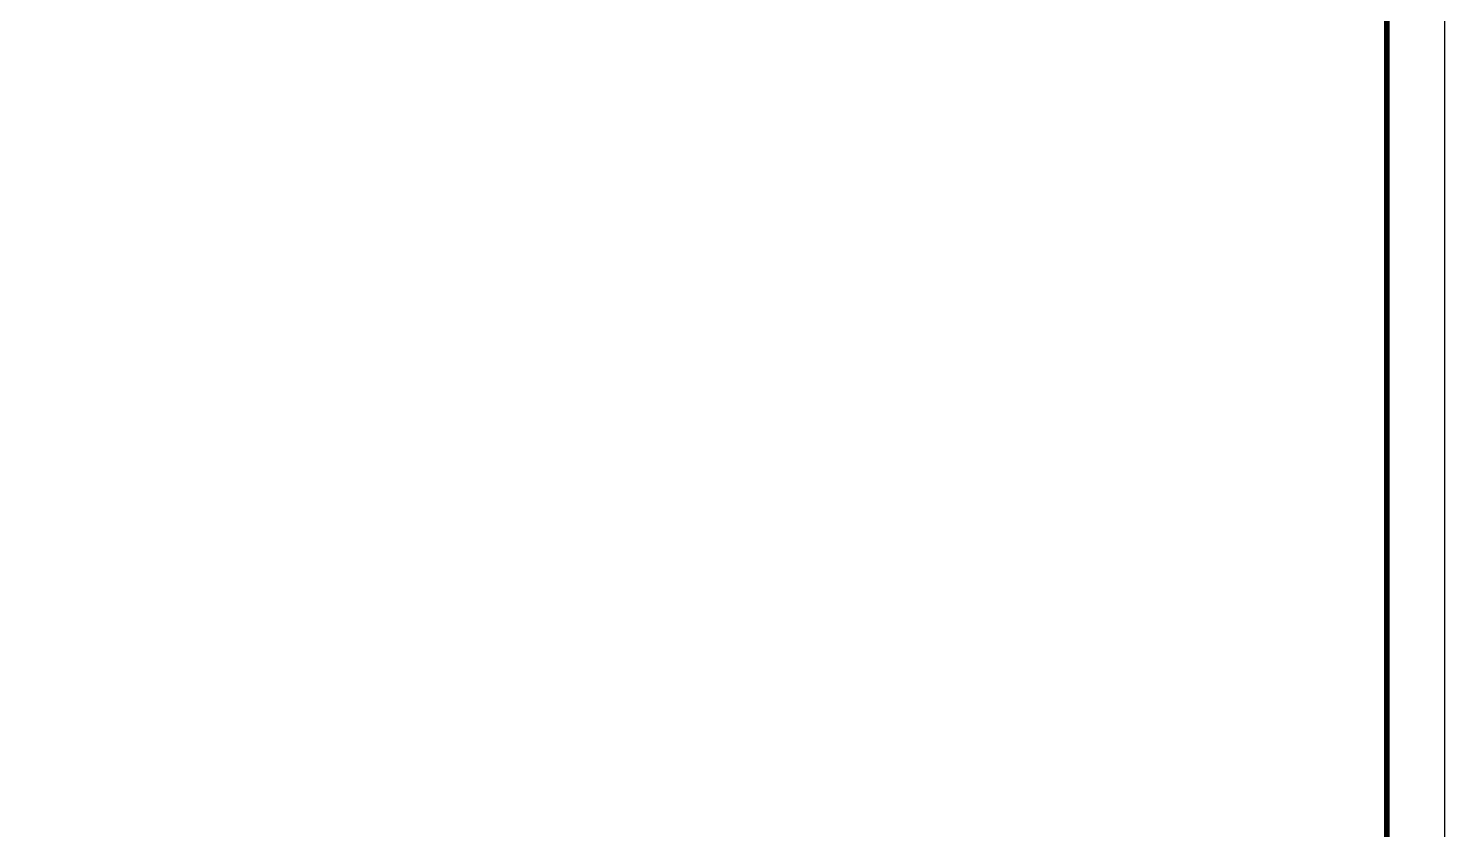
# Model space of a CAD drawing. Header units: millimetres. Extents: x 3648 to 4068, y 1455 to 1752.
# Drawn here: x 3945.8 to 4068.4, y 1523.9 to 1593.3 of the extents above; entities that cross this region are included whole.
import ezdxf
from ezdxf.enums import TextEntityAlignment as Align

# ---------------------------------------------------------------- set-up
doc = ezdxf.new("R2010")
doc.units = ezdxf.units.MM
doc.layers.add('Форматы', color=7, linetype='Continuous')
doc.styles.add('GOST-2.304_Type-B', font='GOST Common.ttf')

# ---------------------------------------------------------------- blocks, each defined once
blk = doc.blocks.new('*U68')
blk.add_lwpolyline([(0, 0), (420, 0), (420, -297), (0, -297)], close=True)
at = {"const_width": 0.5}
blk.add_lwpolyline([(20, -5), (415, -5), (415, -292), (20, -292)], close=True, dxfattribs=at)
at = {"style": 'GOST-2.304_Type-B'}
blk.add_attdef('РАЗРАБОТАЛ', text='', height=2.5, dxfattribs=at).set_placement((250.5, -264.22), align=Align.MIDDLE_LEFT)
at = {"style": 'GOST-2.304_Type-B', "flags": 8}
for tag, height, p in [('ДАТА', 2.5, (290.07, -264.4)), ('ЛИСТ', 3, (386.39, -271.92)), ('ЛИСТОВ', 3, (403.89, -271.92)), ('ФОРМАТ', 3, (380.97, -294.75))]:
    blk.add_attdef(tag, text='', height=height, dxfattribs=at).set_placement(p, align=Align.MIDDLE_CENTER)
at = {"style": 'GOST-2.304_Type-B'}
blk.add_attdef('ПРОВЕРИЛ', (250.75, -270.73), '', height=2.5, dxfattribs=at)
at = {"style": 'GOST-2.304_Type-B', "flags": 8}
for tag, p in [('ТЕПЛОВЫЕ_СЕТИ_001', (316.44, -271)), ('ИМЯ_ЧЕРТЕЖА_001', (318.09, -285.55))]:
    blk.add_attdef(tag, p, '', height=3, dxfattribs=at)

msp = doc.modelspace()

# ---------------------------------------------------------------- block references
at = {"layer": 'Форматы'}
msp.add_blockref('*U68', (3648.42, 1751.56), dxfattribs=at)

doc.saveas('drawing.dxf')
